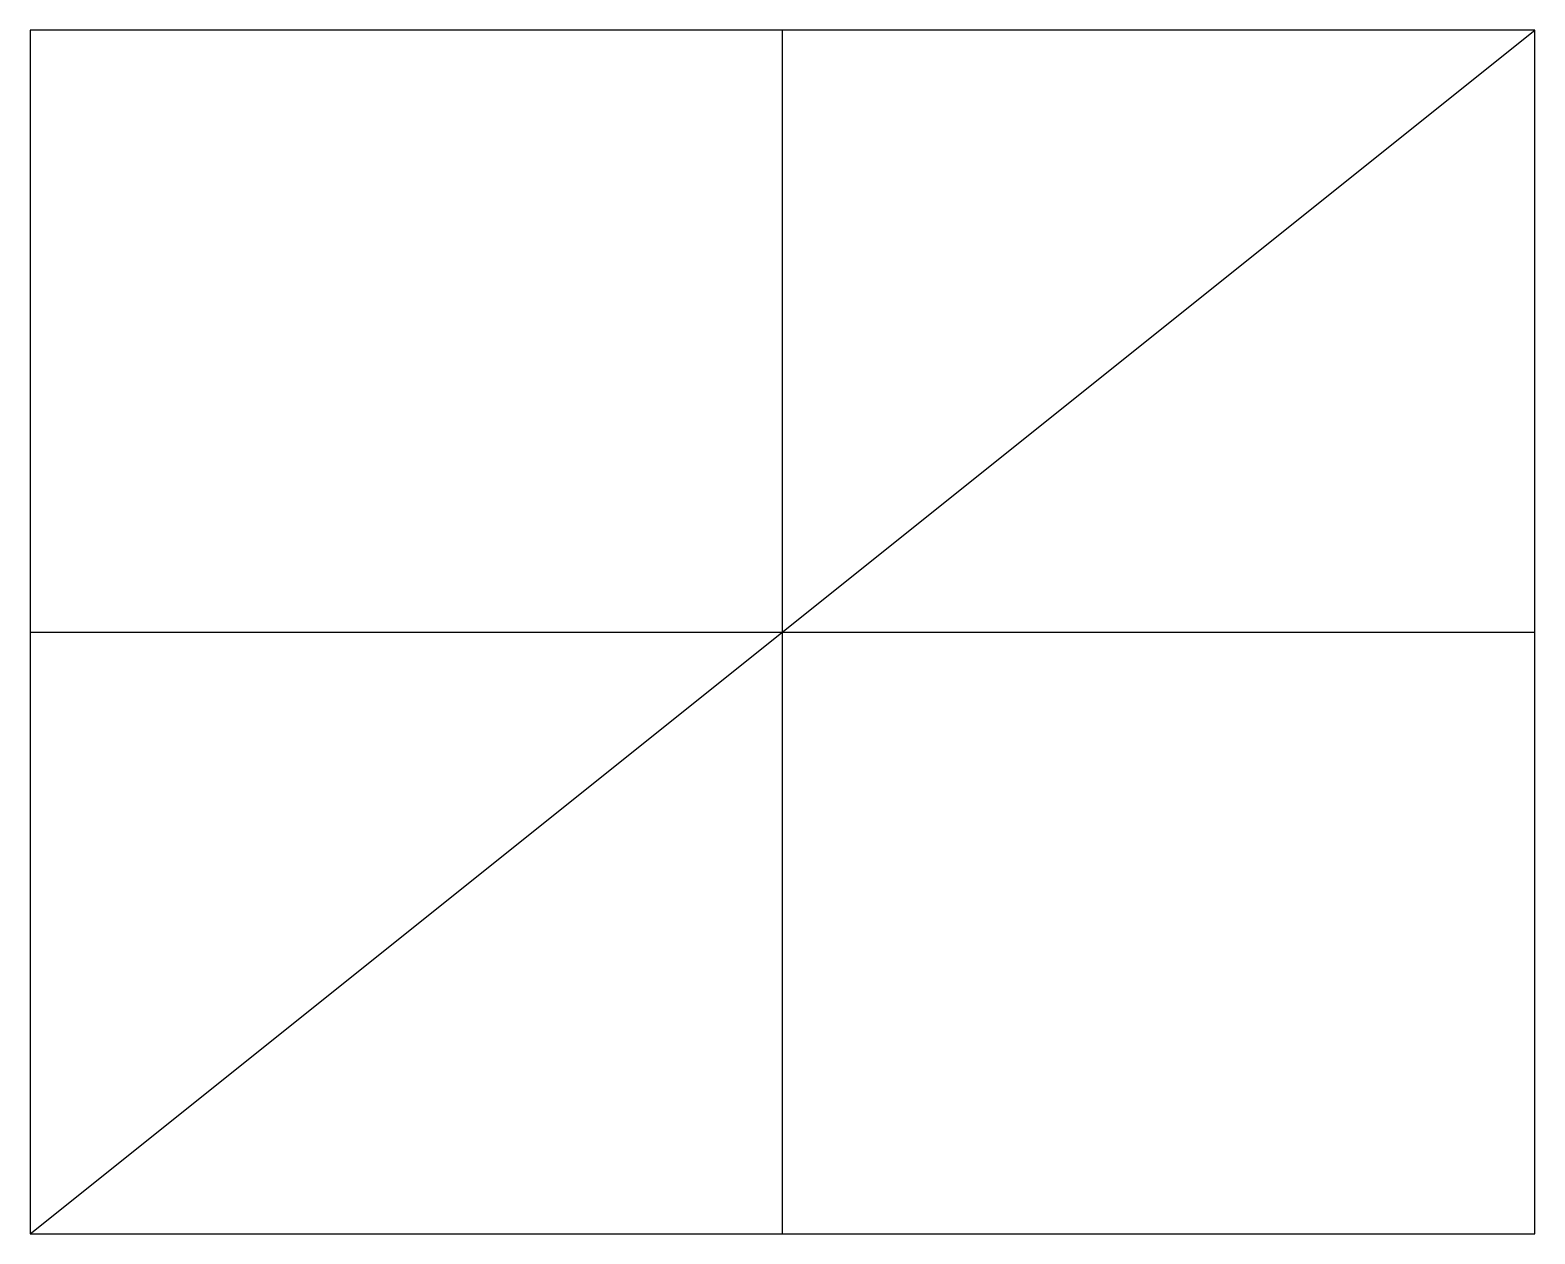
# Model space of a CAD drawing. Header units: metres. Extents: x 0 to 1000, y 0 to 800.
import ezdxf

# ---------------------------------------------------------------- set-up
doc = ezdxf.new("R2010")
doc.units = ezdxf.units.M
for name, color, linetype in [('BEAM', 8, 'Continuous'), ('DIAG', 1, 'Continuous'), ('GRID', 4, 'Continuous')]:
    doc.layers.add(name, color=color, linetype=linetype)

msp = doc.modelspace()

# ---------------------------------------------------------------- linework, layer by layer
at = {"layer": 'BEAM', "color": 7}
for p, q in [((1000, 800), (0, 800)), ((0, 800), (0, 0))]:
    msp.add_line(p, q, dxfattribs=at)
at = {"layer": 'BEAM', "color": 8}
for p, q in [((1000, 0), (1000, 800)), ((0, 400), (1000, 400)), ((0, 0), (1000, 0))]:
    msp.add_line(p, q, dxfattribs=at)
at = {"layer": 'DIAG', "color": 1}
msp.add_line((0, 0), (1000, 800), dxfattribs=at)
at = {"layer": 'GRID', "color": 4}
msp.add_line((500, 0), (500, 800), dxfattribs=at)

doc.saveas('drawing.dxf')
